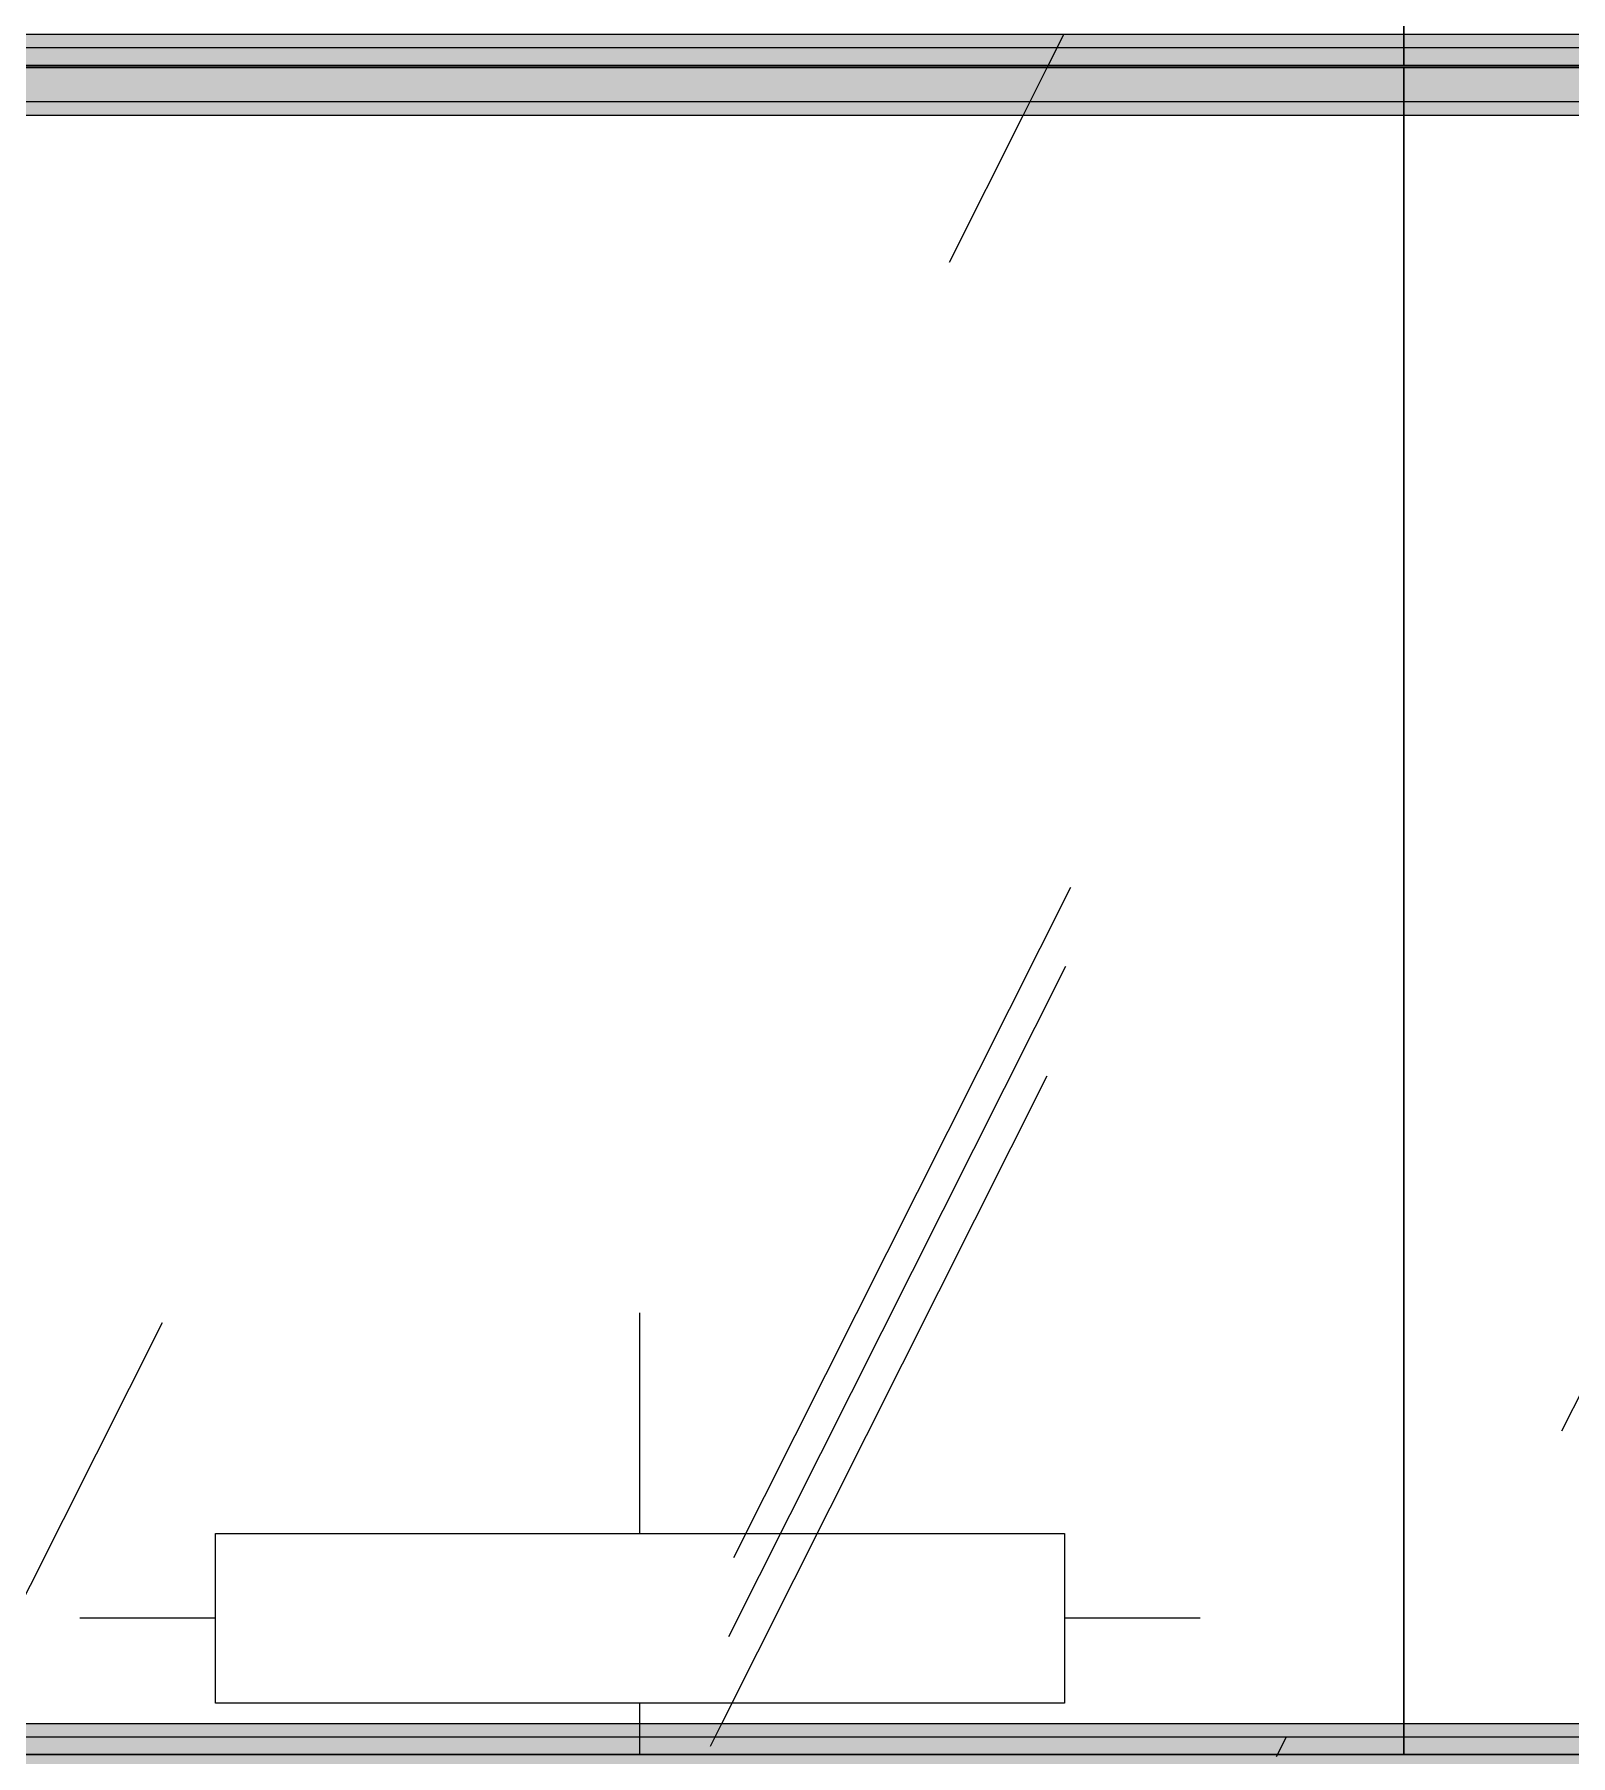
# Model space of a CAD drawing. Header units: millimetres. Extents: x 60855 to 206000, y 5274 to 78634.
# Drawn here: x 159703 to 160608, y 60254 to 61268 of the extents above; entities that cross this region are included whole.
import ezdxf

# ---------------------------------------------------------------- set-up
doc = ezdxf.new("R2010")
doc.units = ezdxf.units.MM
for name, color, linetype, lineweight in [('A-GLAZ-CURT', 52, 'Continuous', 9), ('A-GLAZ-CWMG', 51, 'Continuous', 9), ('C-PRKG', 70, 'Continuous', 9)]:
    doc.layers.add(name, color=color, linetype=linetype, lineweight=lineweight)
doc.layers.add('A-GLAZ-CWMG-2', color=51, linetype='Continuous', lineweight=9, transparency=0.5)
pattern_1 = [(63.321, (1491.9, 475.3), (-0.0046, 1263.6984), [441.959, -2386.58]), (63.321, (221.9, 475.3), (-0.0046, 1263.6984), [441.959, -2386.58]), (63.321, (2099.84, 719.4), (-0.0046, 1263.6984), [441.959, -2386.58]), (63.321, (829.84, 719.4), (-0.0046, 1263.6984), [441.959, -2386.58]), (63.321, (2007.8, 633.24), (-0.0046, 1263.6984), [441.959, -2386.58]), (63.321, (737.8, 633.24), (-0.0046, 1263.6984), [441.959, -2386.58]), (63.321, (1914, 1126.8), (-0.0046, 1263.6984), [214.813, -2613.726]), (63.321, (644, 1126.8), (-0.0046, 1263.6984), [214.813, -2613.726]), (63.321, (1852.7, 1050.4), (-0.0046, 1263.6984), [441.959, -2386.58]), (63.321, (582.7, 1050.4), (-0.0046, 1263.6984), [441.959, -2386.58]), (63.321, (1863.5, 1105.26), (-0.0046, 1263.6984), [441.959, -2386.58]), (63.321, (593.5, 1105.26), (-0.0046, 1263.6984), [441.959, -2386.58]), (63.321, (1351.1, 864.7), (-0.0046, 1263.6984), [441.959, -2386.58]), (63.321, (81.1, 864.7), (-0.0046, 1263.6984), [441.959, -2386.58]), (63.321, (1361.95, 929.3), (-0.0046, 1263.6984), [441.959, -2386.58]), (63.321, (91.95, 929.3), (-0.0046, 1263.6984), [441.959, -2386.58]), (63.321, (1364.87, 975.9), (-0.0046, 1263.6984), [441.959, -2386.58]), (63.321, (94.87, 975.9), (-0.0046, 1263.6984), [441.959, -2386.58])]

# ---------------------------------------------------------------- blocks, each defined once
blk = doc.blocks.new('xe oto1 - xe oto-V65-TKCS_NHÀ XE 1 - MẶT BẰNG MÁI')
at = {"layer": 'C-PRKG'}
for p, q in [((0, -2119.7), (0, -3067)), ((0, -2119.7), (0, -3067)), ((0, -3067), (0, -2119.7)), ((0, -3067), (0, -3085.3)), ((0, -3067), (0, -3085.3)), ((0, -3085.3), (0, -3067)), ((0, -3086.5), (0, -3114.7)), ((0, -3086.5), (0, -3114.7)), ((0, -3114.7), (0, -3086.5)), ((0, -3114.7), (0, -4062)), ((0, -3114.7), (0, -4062)), ((0, -4062), (0, -3114.7)), ((-450, -3950), (-450, -3820)), ((-450, -3950), (-450, -3820)), ((-700, -3950), (-200, -3950)), ((-700, -4050), (-700, -3950)), ((-200, -3950), (-200, -4050)), ((-700, -4000), (-780, -4000)), ((-700, -4000), (-780, -4000)), ((-120, -4000), (-200, -4000)), ((-120, -4000), (-200, -4000)), ((-200, -4050), (-700, -4050)), ((-450, -4062), (-450, -4050)), ((-450, -4062), (-450, -4050)), ((-450, -4080.3), (-450, -4062)), ((-450, -4080.3), (-450, -4062)), ((0, -4062), (0, -4080.3)), ((0, -4062), (0, -4080.3)), ((0, -4080.3), (0, -4062))]:
    blk.add_line(p, q, dxfattribs=at)
blk = doc.blocks.new('xe oto1 - xe oto-V67-TKCS_NHÀ XE 1 - MẶT BẰNG MÁI')
at = {"layer": 'C-PRKG'}
for p, q in [((-2500, -3067), (-2500, -2119.7)), ((-2500, -2119.7), (-2500, -3067)), ((-2500, -3067), (-2500, -2119.7)), ((-2500, -3085.3), (-2500, -3067)), ((-2500, -3067), (-2500, -3085.3)), ((-2500, -3085.3), (-2500, -3067)), ((-2500, -3114.7), (-2500, -3086.5)), ((-2500, -3086.5), (-2500, -3114.7)), ((-2500, -3114.7), (-2500, -3086.5)), ((-2500, -4062), (-2500, -3114.7)), ((-2500, -3114.7), (-2500, -4062)), ((-2500, -4062), (-2500, -3114.7)), ((-2500, -4080.3), (-2500, -4062)), ((-2500, -4062), (-2500, -4080.3)), ((-2500, -4080.3), (-2500, -4062))]:
    blk.add_line(p, q, dxfattribs=at)
blk = doc.blocks.new('System Panel - Glazed-2342062-TKCS_NHÀ XE 1 - MẶT BẰNG MÁI')
at = {"layer": 'A-GLAZ-CURT'}
blk.add_line((84252.6, 60255), (89152.6, 60255), dxfattribs=at)
blk = doc.blocks.new('System Panel - Glazed-V166-TKCS_NHÀ XE 1 - MẶT BẰNG MÁI')
at = {"layer": 'A-GLAZ-CURT'}
h = blk.add_hatch(dxfattribs=at)
h.set_pattern_fill('FP_15', color=256, style=0, pattern_type=2)
h.set_pattern_definition(pattern_1)
h.paths.add_polyline_path([(91717.1, 60253.8), (91952.6, 60253.8), (91952.6, 60273.3), (68947.6, 60273.3), (68947.6, 60253.8), (89430.2, 60253.8)])
h.paths.add_polyline_path([(71135.3, 61220.6), (91952.6, 61220.6), (91952.6, 61248.8), (68947.6, 61248.8), (68947.6, 61220.6)])
h = blk.add_hatch(dxfattribs=at)
h.set_pattern_fill('FP_15', color=256, style=0, pattern_type=2)
h.set_pattern_definition(pattern_1)
h.paths.add_polyline_path([(91717.1, 60273.3), (91952.6, 60273.3), (91952.6, 61220.6), (68947.6, 61220.6), (68947.6, 60273.3), (89430.2, 60273.3)])
for p, q in [((91952.6, 61248.8), (68947.6, 61248.8)), ((84252.6, 61250), (89152.6, 61250)), ((89152.6, 60255), (84252.6, 60255))]:
    blk.add_line(p, q, dxfattribs=at)
blk = doc.blocks.new('System Panel - Glazed-V167-TKCS_NHÀ XE 1 - MẶT BẰNG MÁI')
at = {"layer": 'A-GLAZ-CURT'}
h = blk.add_hatch(dxfattribs=at)
h.set_pattern_fill('FP_15', color=256, style=0, pattern_type=2)
h.set_pattern_definition(pattern_1)
h.paths.add_polyline_path([(91717.1, 61248.8), (91952.6, 61248.8), (91952.6, 61268.3), (68947.6, 61268.3), (68947.6, 61248.8), (89430.2, 61248.8)])
h.paths.add_polyline_path([(71135.3, 62215.6), (91952.6, 62215.6), (91952.6, 62243.9), (68947.6, 62243.9), (68947.6, 62215.6)])
for p, q in [((68947.6, 61248.8), (91952.6, 61248.8)), ((89152.6, 61250), (84252.6, 61250))]:
    blk.add_line(p, q, dxfattribs=at)
blk = doc.blocks.new('Rectangular Mullion - 40 x 80mm-2340579-TKCS_NHÀ XE 1 - MẶT BẰNG MÁI')
at = {"layer": 'A-GLAZ-CWMG-2'}
for points in [[(91952.6, 59270.3), (91952.6, 59278.3), (68947.6, 59278.3), (68947.6, 59270.3), (91717.1, 59270.3)], [(91952.6, 59230.5), (91952.6, 59270.3), (68947.6, 59270.3), (68947.6, 59230.5), (91717.1, 59230.5)]]:
    blk.add_hatch(color=256, dxfattribs=at).paths.add_polyline_path(points)
at = {"layer": 'A-GLAZ-CWMG'}
for p, q in [((68947.6, 59278.3), (91952.6, 59278.3)), ((91952.6, 59270.3), (68947.6, 59270.3)), ((91952.6, 59238.5), (68947.6, 59238.5)), ((91952.6, 59230.5), (68947.6, 59230.5))]:
    blk.add_line(p, q, dxfattribs=at)

msp = doc.modelspace()

# ---------------------------------------------------------------- block references
at = {"layer": 'A-GLAZ-CURT'}
for name in ['System Panel - Glazed-V167-TKCS_NHÀ XE 1 - MẶT BẰNG MÁI', 'System Panel - Glazed-V166-TKCS_NHÀ XE 1 - MẶT BẰNG MÁI', 'System Panel - Glazed-2342062-TKCS_NHÀ XE 1 - MẶT BẰNG MÁI']:
    msp.add_blockref(name, (73807.5, 0), dxfattribs=at)
at = {"layer": 'A-GLAZ-CWMG'}
for p in [(73807.5, 1990.1), (73807.5, 995)]:
    msp.add_blockref('Rectangular Mullion - 40 x 80mm-2340579-TKCS_NHÀ XE 1 - MẶT BẰNG MÁI', p, dxfattribs=at)
at = {"layer": 'C-PRKG'}
for name, p in [('xe oto1 - xe oto-V65-TKCS_NHÀ XE 1 - MẶT BẰNG MÁI', (160510.1, 64335.3)), ('xe oto1 - xe oto-V67-TKCS_NHÀ XE 1 - MẶT BẰNG MÁI', (163010.1, 64335.3))]:
    msp.add_blockref(name, p, dxfattribs=at)

doc.saveas('drawing.dxf')
